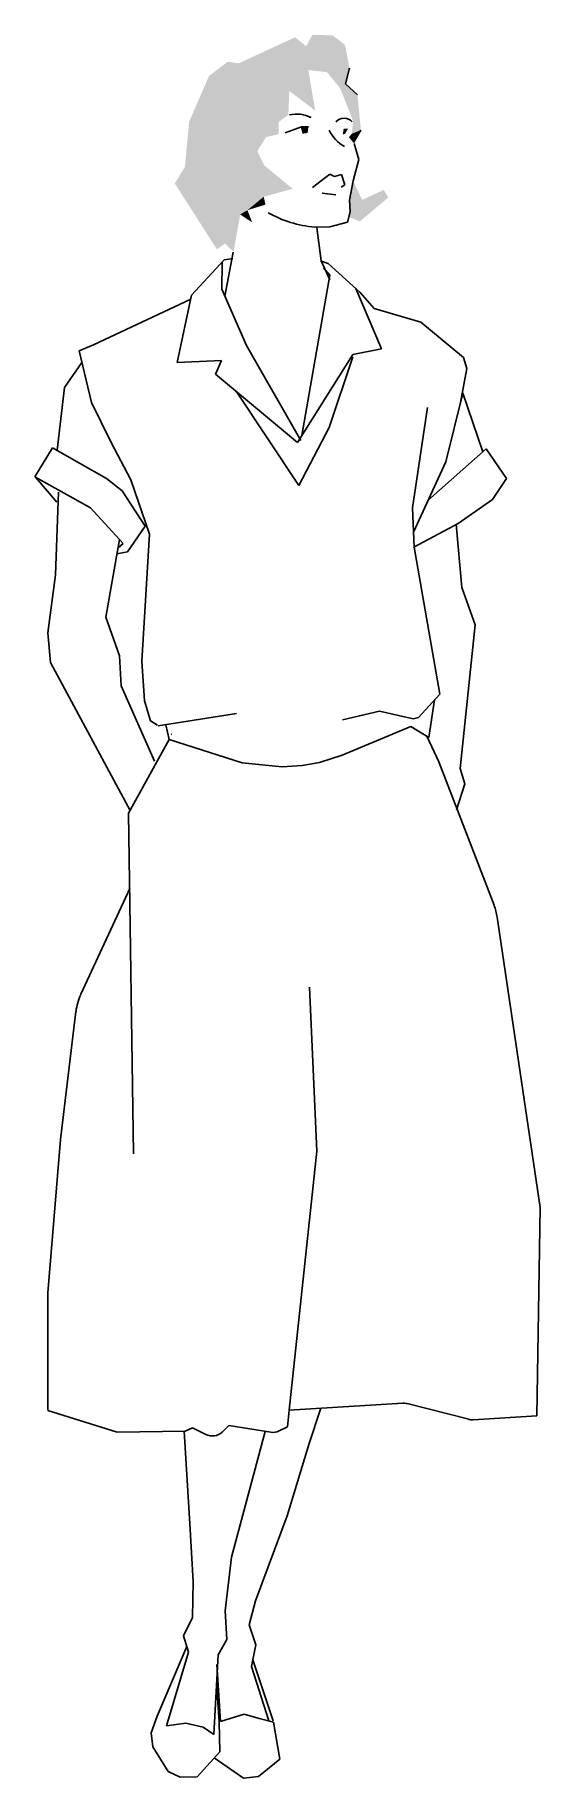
# Model space of a CAD drawing. Extents: x 232.97 to 233.43, y 241.03 to 242.61.
import ezdxf

# ---------------------------------------------------------------- set-up
doc = ezdxf.new("R2010")
doc.units = 0
doc.header["$LTSCALE"] = 15
doc.layers.get('0').update_dxf_attribs({"linetype": 'CONTINUOUS'})

msp = doc.modelspace()

# ---------------------------------------------------------------- linework, layer by layer
at = {"color": 0}
for p, q in [((233.2501, 242.5646), (233.2536, 242.579)), ((233.2608, 242.5546), (233.2501, 242.5646)), ((233.1953, 242.5201), (233.2101, 242.5256)), ((233.2101, 242.5256), (233.2163, 242.5256)), ((233.2572, 242.5113), (233.264, 242.5226)), ((233.2622, 242.4959), (233.2579, 242.5106)), ((233.2356, 242.4827), (233.2201, 242.4707)), ((233.24, 242.4805), (233.2356, 242.4827)), ((233.2462, 242.4823), (233.24, 242.4805)), ((233.2494, 242.4731), (233.2462, 242.4823)), ((233.2568, 242.4767), (233.2622, 242.4959)), ((233.2288, 242.4654), (233.2412, 242.4638)), ((233.246, 242.4709), (233.2494, 242.4731)), ((233.2535, 242.4591), (233.2568, 242.4767)), ((233.2543, 242.4484), (233.2535, 242.4591)), ((233.222, 242.4346), (233.2356, 242.4349)), ((233.2279, 242.4039), (233.224, 242.4344)), ((233.2356, 242.4349), (233.2519, 242.4392)), ((233.2519, 242.4392), (233.2543, 242.4484)), ((233.1102, 242.3729), (233.1396, 242.405)), ((233.1375, 242.3784), (233.1379, 242.4031)), ((233.1396, 242.405), (233.1477, 242.4062)), ((233.1403, 242.3719), (233.1478, 242.4118)), ((233.2274, 242.4041), (233.2342, 242.4016)), ((233.2357, 242.3866), (233.2279, 242.4039)), ((233.2342, 242.4016), (233.2632, 242.3752)), ((233.2358, 242.3911), (233.2103, 242.2454)), ((233.23, 242.3975), (233.2358, 242.3911)), ((233.0972, 242.3118), (233.1102, 242.3729)), ((233.1599, 242.3271), (233.1375, 242.3784)), ((233.2593, 242.3788), (233.2826, 242.324)), ((233.2761, 242.3607), (233.2632, 242.3752)), ((233.021, 242.3276), (233.1094, 242.3692)), ((233.3184, 242.3483), (233.2761, 242.3607)), ((233.3571, 242.3161), (233.3184, 242.3483)), ((233.0081, 242.3222), (233.021, 242.3276)), ((233.2095, 242.2409), (233.1599, 242.3271)), ((233.2826, 242.324), (233.2566, 242.3189)), ((233.0106, 242.3117), (232.9946, 242.2889)), ((233.0192, 242.2754), (233.0081, 242.3222)), ((233.1374, 242.3135), (233.0972, 242.3118)), ((233.1319, 242.3012), (233.1374, 242.3135)), ((233.2566, 242.3189), (233.2063, 242.239)), ((233.2351, 242.2525), (233.2566, 242.3169)), ((233.3603, 242.3061), (233.3571, 242.3161)), ((233.2063, 242.239), (233.1319, 242.3012)), ((233.3544, 242.2752), (233.3603, 242.3061)), ((232.9946, 242.2889), (232.9881, 242.232)), ((233.0371, 242.2391), (233.0192, 242.2754)), ((233.1508, 242.2855), (233.2076, 242.2001)), ((233.341, 242.2214), (233.3566, 242.2839)), ((233.3566, 242.2839), (233.3747, 242.2306)), ((233.3107, 242.1797), (233.3243, 242.2707)), ((233.2076, 242.2001), (233.2351, 242.2525)), ((232.9838, 242.2343), (232.9678, 242.2078)), ((233.0329, 242.2062), (232.9838, 242.2343)), ((233.0551, 242.2051), (233.0371, 242.2391)), ((233.3778, 242.2333), (233.3249, 242.1864)), ((233.3961, 242.2063), (233.3778, 242.2333)), ((233.3117, 242.1577), (233.341, 242.2214)), ((232.9678, 242.2078), (233.0184, 242.1797)), ((232.9684, 242.2076), (232.9879, 242.1848)), ((233.0472, 242.195), (233.0329, 242.2062)), ((233.0719, 242.1557), (233.0551, 242.2051)), ((233.3834, 242.1871), (233.3961, 242.2063)), ((232.9892, 242.194), (232.9865, 242.1189)), ((233.0679, 242.163), (233.0472, 242.195)), ((233.3524, 242.1655), (233.3834, 242.1871)), ((233.0184, 242.1797), (233.0481, 242.1473)), ((233.3124, 242.1441), (233.3107, 242.1797)), ((233.312, 242.1439), (233.3524, 242.1655)), ((233.3504, 242.1648), (233.3556, 242.1073)), ((233.0323, 242.0805), (233.0447, 242.151)), ((233.0518, 242.1396), (233.0679, 242.163)), ((233.0651, 242.0404), (233.0719, 242.1557)), ((233.0424, 242.138), (233.0518, 242.1396)), ((233.0481, 242.1473), (233.0434, 242.1435)), ((233.3357, 242.0105), (233.3124, 242.1441)), ((232.9865, 242.1189), (232.9795, 242.0662)), ((233.3556, 242.1073), (233.3676, 242.0733)), ((233.0448, 242.0454), (233.0323, 242.0805)), ((233.3676, 242.0733), (233.3541, 241.943)), ((232.9795, 242.0662), (232.9819, 242.0393)), ((232.9819, 242.0393), (233.0544, 241.9049)), ((233.0461, 242.018), (233.0448, 242.0454)), ((233.0674, 242.0043), (233.0651, 242.0404)), ((233.0765, 241.9497), (233.0461, 242.018)), ((233.3357, 242.0105), (233.3162, 241.9892)), ((233.0728, 241.9862), (233.0674, 242.0043)), ((233.1509, 241.9929), (233.0799, 241.9816)), ((233.2666, 241.9917), (233.2471, 241.9873)), ((233.2808, 241.995), (233.2666, 241.9917)), ((233.3113, 241.988), (233.2808, 241.995)), ((233.3256, 241.971), (233.3308, 242.0053)), ((233.0791, 241.9822), (233.0728, 241.9862)), ((233.0897, 241.9692), (233.0868, 241.9826)), ((233.0922, 241.9737), (233.0915, 241.9741)), ((233.3094, 241.981), (233.2469, 241.955)), ((233.3256, 241.971), (233.3094, 241.981)), ((233.3162, 241.9892), (233.3113, 241.988)), ((233.0897, 241.9692), (233.0529, 241.9023)), ((233.1561, 241.9481), (233.0897, 241.9692)), ((233.3347, 241.949), (233.3242, 241.9718)), ((233.1925, 241.9444), (233.1561, 241.9481)), ((233.2107, 241.9457), (233.1925, 241.9444)), ((233.2264, 241.9485), (233.2107, 241.9457)), ((233.2469, 241.955), (233.2264, 241.9485)), ((233.3849, 241.819), (233.3347, 241.949)), ((233.3541, 241.943), (233.3583, 241.9289)), ((233.3583, 241.9289), (233.3509, 241.9054)), ((233.0529, 241.9023), (233.0574, 241.5931)), ((233.054, 241.8339), (233.0095, 241.7379)), ((233.4268, 241.5443), (233.3878, 241.8079)), ((233.2239, 241.5956), (233.2173, 241.7443)), ((233.0051, 241.7223), (232.991, 241.606)), ((232.991, 241.606), (232.9796, 241.4669)), ((233.1987, 241.3604), (233.2239, 241.5956)), ((233.4239, 241.3551), (233.4268, 241.5443)), ((232.9796, 241.4669), (232.9797, 241.3604)), ((232.9797, 241.3599), (233.0425, 241.3402)), ((233.1972, 241.3451), (233.1987, 241.3604)), ((233.1987, 241.3604), (233.302, 241.3665)), ((233.2169, 241.33), (233.2276, 241.3621)), ((233.3059, 241.3662), (233.3619, 241.352)), ((233.0425, 241.3402), (233.1044, 241.3411)), ((233.1035, 241.3411), (233.1085, 241.257)), ((233.1044, 241.3411), (233.111, 241.3443)), ((233.111, 241.3443), (233.1232, 241.3382)), ((233.1379, 241.3403), (233.1441, 241.3462)), ((233.1441, 241.3462), (233.1821, 241.3403)), ((233.1465, 241.2268), (233.1769, 241.3409)), ((233.1897, 241.3415), (233.1972, 241.3451)), ((233.3658, 241.3516), (233.4239, 241.3551)), ((233.1971, 241.2643), (233.2169, 241.33)), ((233.1683, 241.1872), (233.1971, 241.2643)), ((233.1085, 241.257), (233.1115, 241.2047)), ((233.1408, 241.1781), (233.1465, 241.2268)), ((233.1115, 241.2047), (233.111, 241.1721)), ((233.1626, 241.1654), (233.1683, 241.1872)), ((233.111, 241.1721), (233.1029, 241.1552)), ((233.1422, 241.1519), (233.1408, 241.1781)), ((233.1029, 241.1552), (233.1075, 241.1405)), ((233.1343, 241.1381), (233.1422, 241.1519)), ((233.1684, 241.1472), (233.1626, 241.1654)), ((233.0788, 241.0823), (233.1059, 241.1456)), ((233.1075, 241.1405), (233.0874, 241.0737)), ((233.1303, 241.0658), (233.1343, 241.1381)), ((233.1645, 241.1274), (233.1684, 241.1472)), ((233.133, 241.1294), (233.1365, 241.0774)), ((233.1802, 241.0781), (233.1645, 241.1274)), ((233.1657, 241.1336), (233.1843, 241.0781)), ((233.1328, 241.1126), (233.1352, 241.0772)), ((233.0733, 241.0671), (233.0788, 241.0823)), ((233.0874, 241.0737), (233.105, 241.0761)), ((233.105, 241.0761), (233.1207, 241.0725)), ((233.1207, 241.0725), (233.1303, 241.0658)), ((233.1352, 241.0772), (233.1357, 241.0501)), ((233.1365, 241.0774), (233.1579, 241.0843)), ((233.1579, 241.0843), (233.1716, 241.0804)), ((233.1716, 241.0804), (233.1845, 241.0769)), ((233.1845, 241.0769), (233.1902, 241.0433)), ((233.075, 241.0546), (233.0733, 241.0671)), ((233.089, 241.0321), (233.075, 241.0546)), ((233.1357, 241.0501), (233.1152, 241.0274)), ((233.1573, 241.0261), (233.1307, 241.0445)), ((233.1902, 241.0433), (233.1709, 241.0275)), ((233.0997, 241.0269), (233.089, 241.0321)), ((233.1152, 241.0274), (233.0997, 241.0269)), ((233.1709, 241.0275), (233.1573, 241.0261))]:
    msp.add_line(p, q, dxfattribs=at)
for centre, radius, start, end in [((233.2059, 242.5101), 0.0272, 62.0174, 104.2971), ((233.2487, 242.5236), 0.00993, 41.8202, 138.1798), ((233.2683, 242.54), 0.0376, 207.7333, 239.1704), ((233.2309, 242.5384), 0.1042, 240.559, 265.1137), ((233.3365, 241.8003), 0.0518, 8.4038, 21.098), ((233.0566, 241.7161), 0.0518, 155.1559, 173.0932), ((233.3027, 241.3536), 0.013, 75.7305, 93.412), ((233.184, 241.3531), 0.013, 261.1819, 296.0956), ((233.365, 241.3645), 0.013, 255.7305, 273.5131), ((233.129, 241.3498), 0.013, 243.4979, 313.0862)]:
    msp.add_arc(centre, radius, start, end, dxfattribs=at)
for points in [[(233.2141, 242.5989), (233.2162, 242.5772), (233.22, 242.6092), (233.2331, 242.5753)], [(233.22, 242.6092), (233.2331, 242.5753), (233.2383, 242.6087), (233.2452, 242.5606)], [(233.2383, 242.6087), (233.2452, 242.5606), (233.2536, 242.579), (233.2501, 242.5646)], [(233.2383, 242.6087), (233.2495, 242.6), (233.2536, 242.579)], [(233.1529, 242.5833), (233.1989, 242.5583), (233.2042, 242.607), (233.2225, 242.5403)], [(233.2042, 242.607), (233.2225, 242.5403), (233.2141, 242.5989), (233.2162, 242.5772)], [(233.126, 242.5719), (233.1893, 242.5301), (233.143, 242.5848), (233.1981, 242.5366)], [(233.143, 242.5848), (233.1981, 242.5366), (233.1529, 242.5833), (233.1989, 242.5583)], [(233.1079, 242.5301), (233.1893, 242.5191), (233.126, 242.5719), (233.1893, 242.5301)], [(233.2501, 242.5646), (233.2608, 242.5546), (233.2452, 242.5606), (233.2568, 242.5311)], [(233.2608, 242.5546), (233.264, 242.5226), (233.2568, 242.5311), (233.2557, 242.5194)], [(233.1041, 242.4893), (233.1777, 242.5163), (233.1079, 242.5301), (233.1893, 242.5191)], [(233.0949, 242.4743), (233.1698, 242.5035), (233.1041, 242.4893), (233.1777, 242.5163)], [(233.2093, 242.5256), (233.2163, 242.5264), (233.2109, 242.5194), (233.2156, 242.5201)], [(233.2522, 242.524), (233.2483, 242.524), (233.2498, 242.5194), (233.2475, 242.5186)], [(233.264, 242.5226), (233.2557, 242.5194), (233.2572, 242.5113), (233.253, 242.5162)], [(233.1331, 242.4145), (233.1543, 242.4461), (233.0949, 242.4743), (233.1698, 242.5035)], [(233.1698, 242.5035), (233.1543, 242.4461), (233.1762, 242.4906), (233.1609, 242.45)], [(233.1762, 242.4906), (233.1609, 242.45), (233.202, 242.4694), (233.1757, 242.4622)], [(233.2652, 242.4593), (233.2631, 242.4398), (233.2568, 242.4767), (233.2526, 242.444)], [(233.2846, 242.4684), (233.2889, 242.4616), (233.2652, 242.4593), (233.2631, 242.4398)], [(233.1543, 242.4461), (233.1652, 242.4389), (233.1609, 242.45)], [(233.1609, 242.45), (233.1773, 242.455), (233.1757, 242.4622)], [(233.1331, 242.4145), (233.1543, 242.4461), (233.1405, 242.4196)], [(233.1405, 242.4196), (233.1483, 242.4122), (233.1543, 242.4461)]]:
    msp.add_solid(points, dxfattribs=at)

doc.saveas('drawing.dxf')
